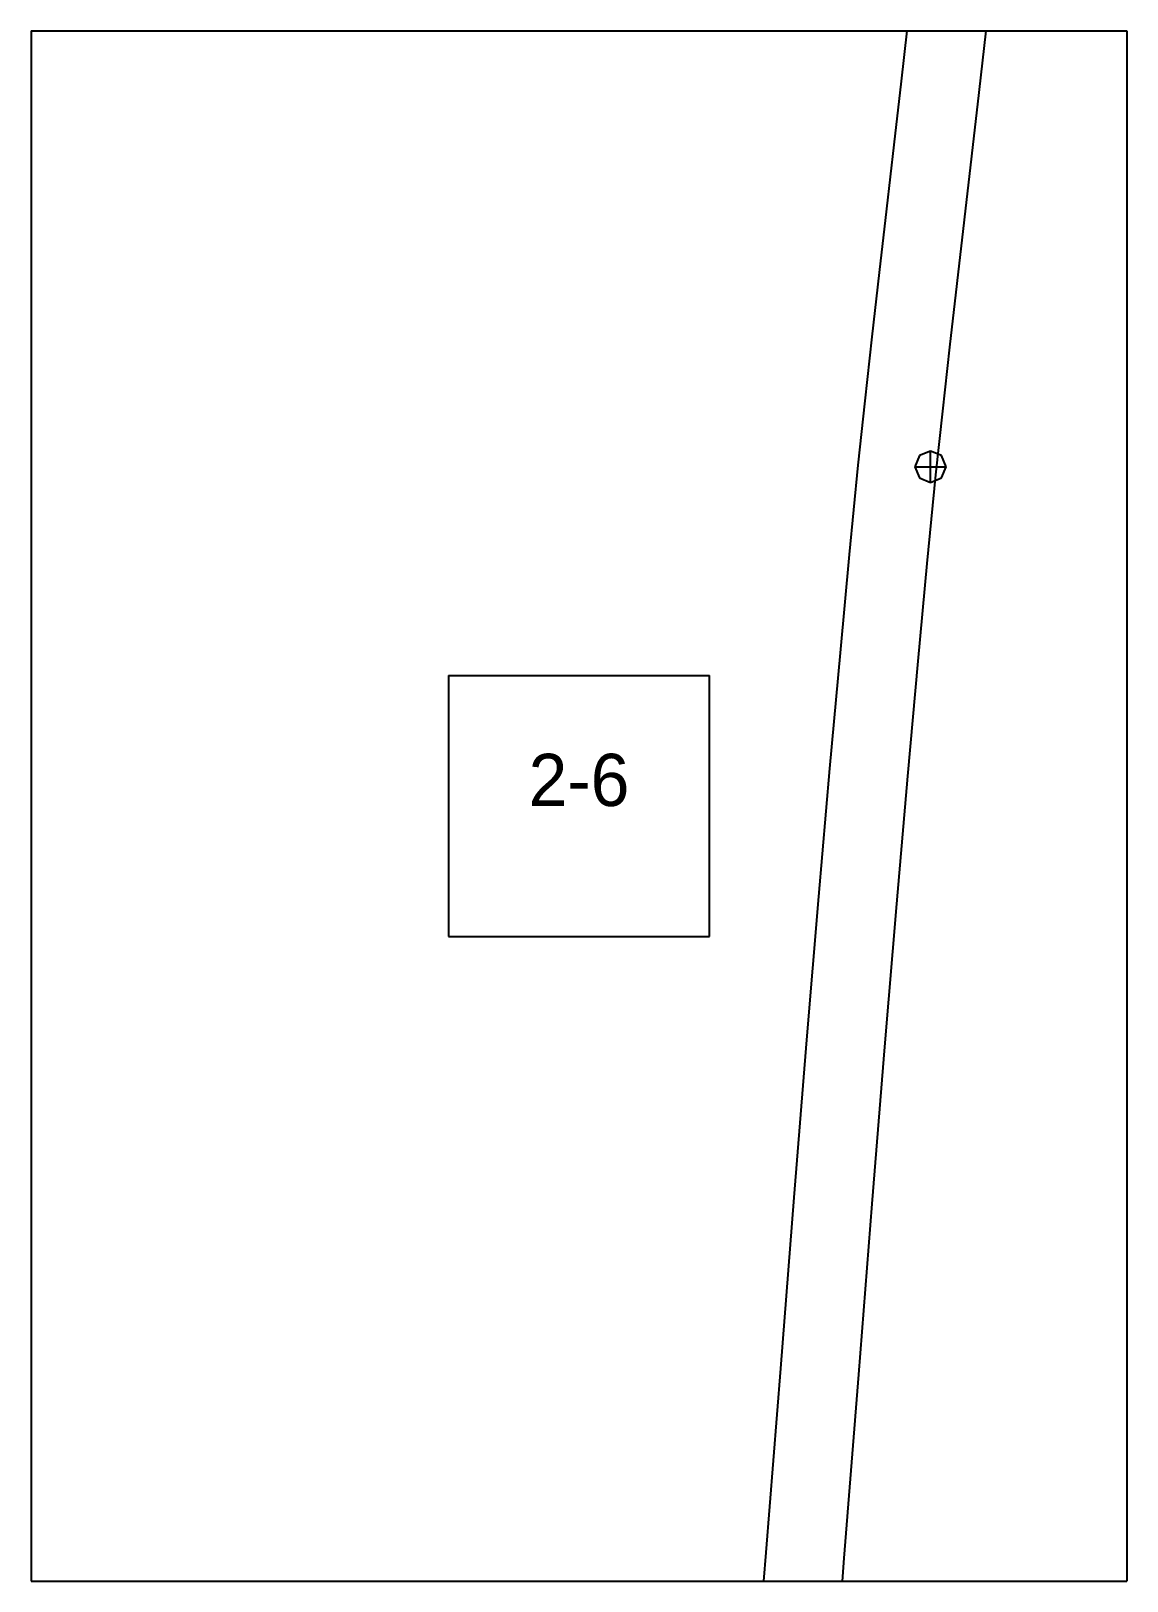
# Paper-space layout 'Plan 2-6' of a CAD drawing. Header units: metres, sheet in millimetres. Extents: x 0 to 210, y 0 to 297.
# The model-space entities are those that its viewports show. They can reach past a viewport. Long polylines and large blocks are cut down to what shows.
import ezdxf
from ezdxf.enums import TextEntityAlignment as Align

# ---------------------------------------------------------------- set-up
doc = ezdxf.new("R2010")
doc.units = ezdxf.units.M
for name, color, linetype in [('default', 7, 'Continuous'), ('TEXTLAYER', 7, 'Continuous'), ('VIEWPORTS', 7, 'Continuous')]:
    doc.layers.add(name, color=color, linetype=linetype)

msp = doc.modelspace()

# ---------------------------------------------------------------- linework, layer by layer
at = {"color": 9}
for p, q in [((1050, 0), (1050, -297)), ((1050, 0), (1050, -297)), ((1260, 0), (1260, -297)), ((1260, 0), (1260, -297)), ((840, -297), (1050, -297)), ((840, -297), (1050, -297)), ((1050, -297), (1260, -297)), ((1050, -297), (1050, -594)), ((1050, -297), (1260, -297)), ((1050, -297), (1050, -594)), ((1260, -297), (1470, -297)), ((1260, -297), (1260, -594)), ((1260, -297), (1470, -297)), ((1260, -297), (1260, -594)), ((1130, -420.5), (1180, -420.5)), ((1130, -420.5), (1130, -470.5)), ((1180, -470.5), (1180, -420.5)), ((1130, -470.5), (1180, -470.5)), ((840, -594), (1050, -594)), ((840, -594), (1050, -594)), ((1050, -594), (1260, -594)), ((1050, -594), (1050, -891)), ((1050, -594), (1260, -594)), ((1050, -594), (1050, -891)), ((1260, -594), (1470, -594)), ((1260, -594), (1260, -891)), ((1260, -594), (1470, -594)), ((1260, -594), (1260, -891))]:
    msp.add_line(p, q, dxfattribs=at)
at = {"layer": 'default', "color": 7, "linetype": 'Continuous'}
for p, q in [((1233.07, -296.54), (1234.47, -284.29)), ((1216.79, -306.59), (1218.2, -294.37)), ((1231.66, -308.76), (1233.07, -296.54)), ((1215.38, -318.82), (1216.79, -306.59)), ((1230.25, -320.97), (1231.66, -308.76)), ((1213.97, -331.06), (1215.38, -318.82)), ((1228.84, -333.19), (1230.25, -320.97)), ((1212.56, -343.3), (1213.97, -331.06)), ((1227.43, -345.4), (1228.84, -333.19)), ((1211.17, -355.57), (1212.56, -343.3)), ((1226.05, -357.61), (1227.43, -345.4)), ((1209.81, -367.87), (1211.17, -355.57)), ((1224.69, -369.82), (1226.05, -357.61)), ((1208.51, -380.2), (1209.81, -367.87)), ((1223.4, -382.03), (1224.69, -369.82)), ((1220.24, -378.37), (1219.36, -380.5)), ((1222.36, -377.5), (1220.24, -378.37)), ((1224.48, -378.37), (1222.36, -377.5)), ((1222.36, -383.5), (1222.36, -377.5)), ((1225.36, -380.5), (1224.48, -378.37)), ((1206.82, -397.32), (1208.51, -380.2)), ((1219.36, -380.5), (1220.24, -382.62)), ((1219.36, -380.5), (1225.36, -380.5)), ((1220.24, -382.62), (1222.36, -383.5)), ((1221.73, -399.03), (1223.4, -382.03)), ((1222.36, -383.5), (1224.48, -382.62)), ((1224.48, -382.62), (1225.36, -380.5)), ((1205.09, -416.13), (1206.82, -397.32)), ((1220.01, -417.73), (1221.73, -399.03)), ((1203.09, -438.3), (1205.09, -416.13)), ((1218.02, -439.8), (1220.01, -417.73)), ((1200.95, -462.81), (1203.09, -438.3)), ((1215.88, -464.22), (1218.02, -439.8)), ((1198.64, -490.33), (1200.95, -462.81)), ((1213.58, -491.66), (1215.88, -464.22)), ((1196.22, -520.49), (1198.64, -490.33)), ((1211.17, -521.74), (1213.58, -491.66)), ((1193.69, -553.27), (1196.22, -520.49)), ((1208.64, -554.44), (1211.17, -521.74)), ((1190.87, -588.53), (1193.69, -553.27)), ((1205.83, -589.62), (1208.64, -554.44)), ((1187.84, -626.13), (1190.87, -588.53)), ((1202.8, -627.13), (1205.83, -589.62))]:
    msp.add_line(p, q, dxfattribs=at)

# ---------------------------------------------------------------- texts
at = {"layer": 'TEXTLAYER', "color": 1}
msp.add_text('2-6', height=10, dxfattribs=at).set_placement((1155, -445.5), align=Align.CENTER)

psp = doc.layouts.new('Plan 2-6')

# ---------------------------------------------------------------- viewports
at = {"layer": 'VIEWPORTS'}
psp.add_viewport(center=(105, 148.5), size=(210, 297), view_center_point=(1155, -445.5), view_height=297, dxfattribs=at)

doc.saveas('drawing.dxf')
